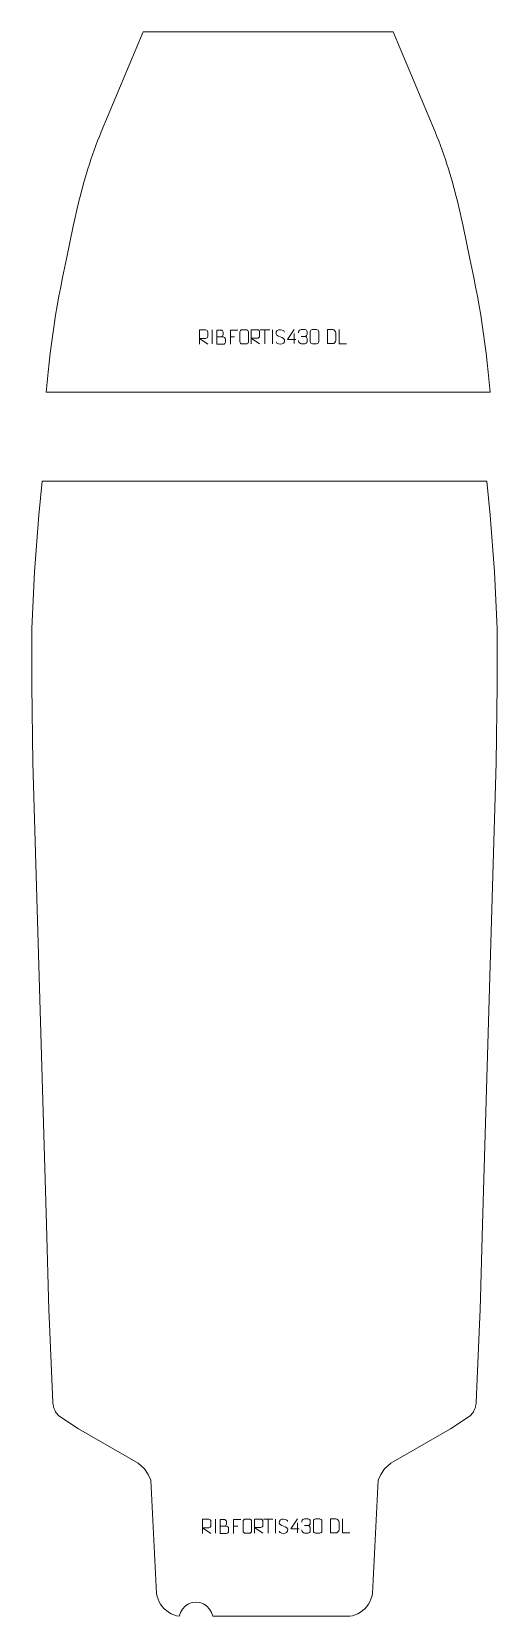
# Model space of a CAD drawing. Header units: millimetres. Extents: x -410 to 410, y -1320 to 1472.
import ezdxf

# ---------------------------------------------------------------- set-up
doc = ezdxf.new("R2010")
doc.units = ezdxf.units.MM
doc.header["$MEASUREMENT"] = 0
doc.layers.add('layer 1', color=7, linetype='Continuous')

msp = doc.modelspace()

# ---------------------------------------------------------------- linework, layer by layer
at = {"layer": 'layer 1', "color": 242, "lineweight": 9}
for points, knots in [([(-213.5491, 1471.7306), (-213.5491, 1471.7306), (226.4523, 1471.7306), (226.4523, 1471.7306), (226.4523, 1471.7306), (226.4523, 1471.7306), (300.3313, 1295.3947), (300.3313, 1295.3947), (300.3313, 1295.3947), (300.3313, 1295.3947), (303.591, 1287.3433), (303.591, 1287.3433), (303.591, 1287.3433), (303.591, 1287.3433), (306.7613, 1279.254), (306.7613, 1279.254), (306.7613, 1279.254), (306.7613, 1279.254), (309.8432, 1271.1305), (309.8432, 1271.1305), (309.8432, 1271.1305), (309.8432, 1271.1305), (312.8356, 1262.9751), (312.8356, 1262.9751), (312.8356, 1262.9751), (312.8356, 1262.9751), (315.7391, 1254.7878), (315.7391, 1254.7878), (315.7391, 1254.7878), (315.7391, 1254.7878), (318.5537, 1246.567), (318.5537, 1246.567), (318.5537, 1246.567), (318.5537, 1246.567), (321.277, 1238.3185), (321.277, 1238.3185), (321.277, 1238.3185), (321.277, 1238.3185), (323.9095, 1230.0381), (323.9095, 1230.0381), (323.9095, 1230.0381), (323.9095, 1230.0381), (326.4507, 1221.7302), (326.4507, 1221.7302), (326.4507, 1221.7302), (326.4507, 1221.7302), (328.7162, 1214.0836), (328.7162, 1214.0836), (328.7162, 1214.0836), (328.7162, 1214.0836), (330.9264, 1206.4221), (330.9264, 1206.4221), (330.9264, 1206.4221), (330.9264, 1206.4221), (333.0796, 1198.7437), (333.0796, 1198.7437), (333.0796, 1198.7437), (333.0796, 1198.7437), (335.1799, 1191.0503), (335.1799, 1191.0503), (335.1799, 1191.0503), (335.1799, 1191.0503), (337.2255, 1183.3419), (337.2255, 1183.3419), (337.2255, 1183.3419), (337.2255, 1183.3419), (339.2152, 1175.6191), (339.2152, 1175.6191), (339.2152, 1175.6191), (339.2152, 1175.6191), (341.1503, 1167.8812), (341.1503, 1167.8812), (341.1503, 1167.8812), (341.1503, 1167.8812), (343.0301, 1160.1332), (343.0301, 1160.1332), (343.0301, 1160.1332), (343.0301, 1160.1332), (344.857, 1152.3677), (344.857, 1152.3677), (344.857, 1152.3677), (344.857, 1152.3677), (346.6244, 1144.5914), (346.6244, 1144.5914), (346.6244, 1144.5914), (346.6244, 1144.5914), (348.339, 1136.8031), (348.339, 1136.8031), (348.339, 1136.8031), (348.339, 1136.8031), (349.9965, 1129.0015), (349.9965, 1129.0015), (349.9965, 1129.0015), (349.9965, 1129.0015), (361.4519, 1071.7318), (361.4519, 1071.7318), (361.4519, 1071.7318), (361.4519, 1071.7318), (365.0949, 1055.233), (365.0949, 1055.233), (365.0949, 1055.233), (365.0949, 1055.233), (368.571, 1038.6994), (368.571, 1038.6994), (368.571, 1038.6994), (368.571, 1038.6994), (371.877, 1022.1285), (371.877, 1022.1285), (371.877, 1022.1285), (371.877, 1022.1285), (375.0118, 1005.5276), (375.0118, 1005.5276), (375.0118, 1005.5276), (375.0118, 1005.5276), (377.9783, 988.8924), (377.9783, 988.8924), (377.9783, 988.8924), (377.9783, 988.8924), (380.7743, 972.2302), (380.7743, 972.2302), (380.7743, 972.2302), (380.7743, 972.2302), (383.3978, 955.5403), (383.3978, 955.5403), (383.3978, 955.5403), (383.3978, 955.5403), (385.852, 938.8222), (385.852, 938.8222), (385.852, 938.8222), (385.852, 938.8222), (388.1349, 922.0813), (388.1349, 922.0813), (388.1349, 922.0813), (388.1349, 922.0813), (390.2454, 905.3194), (390.2454, 905.3194), (390.2454, 905.3194), (390.2454, 905.3194), (392.1846, 888.534), (392.1846, 888.534), (392.1846, 888.534), (392.1846, 888.534), (393.9521, 871.7318), (393.9521, 871.7318), (393.9521, 871.7318), (393.9521, 871.7318), (397.4515, 836.7307), (397.4515, 836.7307), (397.4515, 836.7307), (397.4515, 836.7307), (-384.5477, 836.7307), (-384.5477, 836.7307), (-384.5477, 836.7307), (-384.5477, 836.7307), (-381.0483, 871.7318), (-381.0483, 871.7318), (-381.0483, 871.7318), (-381.0483, 871.7318), (-379.2808, 888.534), (-379.2808, 888.534), (-379.2808, 888.534), (-379.2808, 888.534), (-377.3416, 905.3194), (-377.3416, 905.3194), (-377.3416, 905.3194), (-377.3416, 905.3194), (-375.2311, 922.0813), (-375.2311, 922.0813), (-375.2311, 922.0813), (-375.2311, 922.0813), (-372.9482, 938.8222), (-372.9482, 938.8222), (-372.9482, 938.8222), (-372.9482, 938.8222), (-370.494, 955.5403), (-370.494, 955.5403), (-370.494, 955.5403), (-370.494, 955.5403), (-367.8705, 972.2302), (-367.8705, 972.2302), (-367.8705, 972.2302), (-367.8705, 972.2302), (-365.0751, 988.8924), (-365.0751, 988.8924), (-365.0751, 988.8924), (-365.0751, 988.8924), (-362.108, 1005.5276), (-362.108, 1005.5276), (-362.108, 1005.5276), (-362.108, 1005.5276), (-358.9732, 1022.1285), (-358.9732, 1022.1285), (-358.9732, 1022.1285), (-358.9732, 1022.1285), (-355.6672, 1038.6994), (-355.6672, 1038.6994), (-355.6672, 1038.6994), (-355.6672, 1038.6994), (-352.1935, 1055.233), (-352.1935, 1055.233), (-352.1935, 1055.233), (-352.1935, 1055.233), (-348.5481, 1071.7318), (-348.5481, 1071.7318), (-348.5481, 1071.7318), (-348.5481, 1071.7318), (-337.0927, 1129.0015), (-337.0927, 1129.0015), (-337.0927, 1129.0015), (-337.0927, 1129.0015), (-335.4358, 1136.8031), (-335.4358, 1136.8031), (-335.4358, 1136.8031), (-335.4358, 1136.8031), (-333.7212, 1144.5914), (-333.7212, 1144.5914), (-333.7212, 1144.5914), (-333.7212, 1144.5914), (-331.9514, 1152.3677), (-331.9514, 1152.3677), (-331.9514, 1152.3677), (-331.9514, 1152.3677), (-330.1287, 1160.1332), (-330.1287, 1160.1332), (-330.1287, 1160.1332), (-330.1287, 1160.1332), (-328.2489, 1167.8812), (-328.2489, 1167.8812), (-328.2489, 1167.8812), (-328.2489, 1167.8812), (-326.3138, 1175.6191), (-326.3138, 1175.6191), (-326.3138, 1175.6191), (-326.3138, 1175.6191), (-324.3235, 1183.3419), (-324.3235, 1183.3419), (-324.3235, 1183.3419), (-324.3235, 1183.3419), (-322.2785, 1191.0503), (-322.2785, 1191.0503), (-322.2785, 1191.0503), (-322.2785, 1191.0503), (-320.1782, 1198.7437), (-320.1782, 1198.7437), (-320.1782, 1198.7437), (-320.1782, 1198.7437), (-318.0226, 1206.4221), (-318.0226, 1206.4221), (-318.0226, 1206.4221), (-318.0226, 1206.4221), (-315.8124, 1214.0836), (-315.8124, 1214.0836), (-315.8124, 1214.0836), (-315.8124, 1214.0836), (-313.5487, 1221.7302), (-313.5487, 1221.7302), (-313.5487, 1221.7302), (-313.5487, 1221.7302), (-311.0057, 1230.0381), (-311.0057, 1230.0381), (-311.0057, 1230.0381), (-311.0057, 1230.0381), (-308.3732, 1238.3185), (-308.3732, 1238.3185), (-308.3732, 1238.3185), (-308.3732, 1238.3185), (-305.6499, 1246.567), (-305.6499, 1246.567), (-305.6499, 1246.567), (-305.6499, 1246.567), (-302.8377, 1254.7878), (-302.8377, 1254.7878), (-302.8377, 1254.7878), (-302.8377, 1254.7878), (-299.9342, 1262.9751), (-299.9342, 1262.9751), (-299.9342, 1262.9751), (-299.9342, 1262.9751), (-296.9418, 1271.1305), (-296.9418, 1271.1305), (-296.9418, 1271.1305), (-296.9418, 1271.1305), (-293.8599, 1279.254), (-293.8599, 1279.254), (-293.8599, 1279.254), (-293.8599, 1279.254), (-290.6872, 1287.3433), (-290.6872, 1287.3433), (-290.6872, 1287.3433), (-290.6872, 1287.3433), (-287.4299, 1295.3947), (-287.4299, 1295.3947), (-287.4299, 1295.3947), (-287.4299, 1295.3947), (-213.5491, 1471.7306), (-213.5491, 1471.7306)], [0, 0, 0, 0, 0.013333333, 0.013333333, 0.013333333, 0.013333333, 0.026666667, 0.026666667, 0.026666667, 0.026666667, 0.04, 0.04, 0.04, 0.04, 0.053333333, 0.053333333, 0.053333333, 0.053333333, 0.066666667, 0.066666667, 0.066666667, 0.066666667, 0.08, 0.08, 0.08, 0.08, 0.093333333, 0.093333333, 0.093333333, 0.093333333, 0.106666667, 0.106666667, 0.106666667, 0.106666667, 0.12, 0.12, 0.12, 0.12, 0.133333333, 0.133333333, 0.133333333, 0.133333333, 0.146666667, 0.146666667, 0.146666667, 0.146666667, 0.16, 0.16, 0.16, 0.16, 0.173333333, 0.173333333, 0.173333333, 0.173333333, 0.186666667, 0.186666667, 0.186666667, 0.186666667, 0.2, 0.2, 0.2, 0.2, 0.213333333, 0.213333333, 0.213333333, 0.213333333, 0.226666667, 0.226666667, 0.226666667, 0.226666667, 0.24, 0.24, 0.24, 0.24, 0.253333333, 0.253333333, 0.253333333, 0.253333333, 0.266666667, 0.266666667, 0.266666667, 0.266666667, 0.28, 0.28, 0.28, 0.28, 0.293333333, 0.293333333, 0.293333333, 0.293333333, 0.306666667, 0.306666667, 0.306666667, 0.306666667, 0.32, 0.32, 0.32, 0.32, 0.333333333, 0.333333333, 0.333333333, 0.333333333, 0.346666667, 0.346666667, 0.346666667, 0.346666667, 0.36, 0.36, 0.36, 0.36, 0.373333333, 0.373333333, 0.373333333, 0.373333333, 0.386666667, 0.386666667, 0.386666667, 0.386666667, 0.4, 0.4, 0.4, 0.4, 0.413333333, 0.413333333, 0.413333333, 0.413333333, 0.426666667, 0.426666667, 0.426666667, 0.426666667, 0.44, 0.44, 0.44, 0.44, 0.453333333, 0.453333333, 0.453333333, 0.453333333, 0.466666667, 0.466666667, 0.466666667, 0.466666667, 0.48, 0.48, 0.48, 0.48, 0.493333333, 0.493333333, 0.493333333, 0.493333333, 0.506666667, 0.506666667, 0.506666667, 0.506666667, 0.52, 0.52, 0.52, 0.52, 0.533333333, 0.533333333, 0.533333333, 0.533333333, 0.546666667, 0.546666667, 0.546666667, 0.546666667, 0.56, 0.56, 0.56, 0.56, 0.573333333, 0.573333333, 0.573333333, 0.573333333, 0.586666667, 0.586666667, 0.586666667, 0.586666667, 0.6, 0.6, 0.6, 0.6, 0.613333333, 0.613333333, 0.613333333, 0.613333333, 0.626666667, 0.626666667, 0.626666667, 0.626666667, 0.64, 0.64, 0.64, 0.64, 0.653333333, 0.653333333, 0.653333333, 0.653333333, 0.666666667, 0.666666667, 0.666666667, 0.666666667, 0.68, 0.68, 0.68, 0.68, 0.693333333, 0.693333333, 0.693333333, 0.693333333, 0.706666667, 0.706666667, 0.706666667, 0.706666667, 0.72, 0.72, 0.72, 0.72, 0.733333333, 0.733333333, 0.733333333, 0.733333333, 0.746666667, 0.746666667, 0.746666667, 0.746666667, 0.76, 0.76, 0.76, 0.76, 0.773333333, 0.773333333, 0.773333333, 0.773333333, 0.786666667, 0.786666667, 0.786666667, 0.786666667, 0.8, 0.8, 0.8, 0.8, 0.813333333, 0.813333333, 0.813333333, 0.813333333, 0.826666667, 0.826666667, 0.826666667, 0.826666667, 0.84, 0.84, 0.84, 0.84, 0.853333333, 0.853333333, 0.853333333, 0.853333333, 0.866666667, 0.866666667, 0.866666667, 0.866666667, 0.88, 0.88, 0.88, 0.88, 0.893333333, 0.893333333, 0.893333333, 0.893333333, 0.906666667, 0.906666667, 0.906666667, 0.906666667, 0.92, 0.92, 0.92, 0.92, 0.933333333, 0.933333333, 0.933333333, 0.933333333, 0.946666667, 0.946666667, 0.946666667, 0.946666667, 0.96, 0.96, 0.96, 0.96, 0.973333333, 0.973333333, 0.973333333, 0.973333333, 1, 1, 1, 1]), ([(391.4995, 679.9993), (391.4995, 679.9993), (397.4993, 619.9997), (397.4993, 619.9997), (397.4993, 619.9997), (397.4993, 619.9997), (404.9998, 520), (404.9998, 520), (404.9998, 520), (404.9998, 520), (409.9994, 419.9997), (409.9994, 419.9997), (409.9994, 419.9997), (409.9994, 419.9997), (409.9994, 319.9994), (409.9994, 319.9994), (409.9994, 319.9994), (409.9994, 319.9994), (408.2974, 183.8794), (408.2974, 183.8794), (408.2974, 183.8794), (408.2974, 183.8794), (383.749, -629.9989), (383.749, -629.9989), (383.749, -629.9989), (383.749, -629.9989), (379.9996, -779.999), (379.9996, -779.999), (379.9996, -779.999), (379.9996, -779.999), (378.741, -805.156), (378.741, -805.156), (378.741, -805.156), (378.741, -805.156), (372.7941, -943.1439), (372.7941, -943.1439), (372.7941, -943.1439), (372.7941, -943.1439), (372.633, -945.3349), (372.633, -945.3349), (372.633, -945.3349), (372.633, -945.3349), (372.3339, -947.5114), (372.3339, -947.5114), (372.3339, -947.5114), (372.3339, -947.5114), (371.9019, -949.6652), (371.9019, -949.6652), (371.9019, -949.6652), (371.9019, -949.6652), (371.3378, -951.7889), (371.3378, -951.7889), (371.3378, -951.7889), (371.3378, -951.7889), (370.6427, -953.8717), (370.6427, -953.8717), (370.6427, -953.8717), (370.6427, -953.8717), (369.8209, -955.9089), (369.8209, -955.9089), (369.8209, -955.9089), (369.8209, -955.9089), (368.8735, -957.8903), (368.8735, -957.8903), (368.8735, -957.8903), (368.8735, -957.8903), (367.8053, -959.8103), (367.8053, -959.8103), (367.8053, -959.8103), (367.8053, -959.8103), (366.6206, -961.6607), (366.6206, -961.6607), (366.6206, -961.6607), (366.6206, -961.6607), (365.3235, -963.4323), (365.3235, -963.4323), (365.3235, -963.4323), (365.3235, -963.4323), (363.9202, -965.1235), (363.9202, -965.1235), (363.9202, -965.1235), (363.9202, -965.1235), (362.4134, -966.7215), (362.4134, -966.7215), (362.4134, -966.7215), (362.4134, -966.7215), (327.4988, -989.9987), (327.4988, -989.9987), (327.4988, -989.9987), (327.4988, -989.9987), (222.4995, -1049.9977), (222.4995, -1049.9977), (222.4995, -1049.9977), (222.4995, -1049.9977), (211.2983, -1059.9968), (211.2983, -1059.9968), (211.2983, -1059.9968), (211.2983, -1059.9968), (204.9999, -1069.9984), (204.9999, -1069.9984), (204.9999, -1069.9984), (204.9999, -1069.9984), (200.0003, -1079.9975), (200.0003, -1079.9975), (200.0003, -1079.9975), (200.0003, -1079.9975), (189.9988, -1279.9975), (189.9988, -1279.9975), (189.9988, -1279.9975), (189.9988, -1279.9975), (189.0093, -1284.9508), (189.0093, -1284.9508), (189.0093, -1284.9508), (189.0093, -1284.9508), (187.4978, -1289.7701), (187.4978, -1289.7701), (187.4978, -1289.7701), (187.4978, -1289.7701), (185.478, -1294.4008), (185.478, -1294.4008), (185.478, -1294.4008), (185.478, -1294.4008), (182.9776, -1298.79), (182.9776, -1298.79), (182.9776, -1298.79), (182.9776, -1298.79), (180.0231, -1302.8866), (180.0231, -1302.8866), (180.0231, -1302.8866), (180.0231, -1302.8866), (176.6468, -1306.6444), (176.6468, -1306.6444), (176.6468, -1306.6444), (176.6468, -1306.6444), (172.889, -1310.0207), (172.889, -1310.0207), (172.889, -1310.0207), (172.889, -1310.0207), (168.7924, -1312.9747), (168.7924, -1312.9747), (168.7924, -1312.9747), (168.7924, -1312.9747), (164.4032, -1315.4781), (164.4032, -1315.4781), (164.4032, -1315.4781), (164.4032, -1315.4781), (159.7725, -1317.4954), (159.7725, -1317.4954), (159.7725, -1317.4954), (159.7725, -1317.4954), (154.9531, -1319.0088), (154.9531, -1319.0088), (154.9531, -1319.0088), (154.9531, -1319.0088), (149.9998, -1319.9988), (149.9998, -1319.9988), (149.9998, -1319.9988), (149.9998, -1319.9988), (-91.2601, -1319.9988), (-91.2601, -1319.9988), (-91.2601, -1319.9988), (-91.2601, -1319.9988), (-93.1735, -1313.2889), (-93.1735, -1313.2889), (-93.1735, -1313.2889), (-93.1735, -1313.2889), (-96.5985, -1307.2079), (-96.5985, -1307.2079), (-96.5985, -1307.2079), (-96.5985, -1307.2079), (-101.3439, -1302.0942), (-101.3439, -1302.0942), (-101.3439, -1302.0942), (-101.3439, -1302.0942), (-107.1509, -1298.2265), (-107.1509, -1298.2265), (-107.1509, -1298.2265), (-107.1509, -1298.2265), (-113.6998, -1295.8168), (-113.6998, -1295.8168), (-113.6998, -1295.8168), (-113.6998, -1295.8168), (-120.6303, -1294.9986), (-120.6303, -1294.9986), (-120.6303, -1294.9986), (-120.6303, -1294.9986), (-127.5583, -1295.8168), (-127.5583, -1295.8168), (-127.5583, -1295.8168), (-127.5583, -1295.8168), (-134.1072, -1298.2265), (-134.1072, -1298.2265), (-134.1072, -1298.2265), (-134.1072, -1298.2265), (-139.9142, -1302.0942), (-139.9142, -1302.0942), (-139.9142, -1302.0942), (-139.9142, -1302.0942), (-144.6614, -1307.2079), (-144.6614, -1307.2079), (-144.6614, -1307.2079), (-144.6614, -1307.2079), (-148.084, -1313.2889), (-148.084, -1313.2889), (-148.084, -1313.2889), (-148.084, -1313.2889), (-150.0004, -1319.9988), (-150.0004, -1319.9988), (-150.0004, -1319.9988), (-150.0004, -1319.9988), (-154.9532, -1319.0088), (-154.9532, -1319.0088), (-154.9532, -1319.0088), (-154.9532, -1319.0088), (-159.7725, -1317.4954), (-159.7725, -1317.4954), (-159.7725, -1317.4954), (-159.7725, -1317.4954), (-164.4032, -1315.4781), (-164.4032, -1315.4781), (-164.4032, -1315.4781), (-164.4032, -1315.4781), (-168.7924, -1312.9747), (-168.7924, -1312.9747), (-168.7924, -1312.9747), (-168.7924, -1312.9747), (-172.8896, -1310.0207), (-172.8896, -1310.0207), (-172.8896, -1310.0207), (-172.8896, -1310.0207), (-176.6468, -1306.6444), (-176.6468, -1306.6444), (-176.6468, -1306.6444), (-176.6468, -1306.6444), (-180.0231, -1302.8866), (-180.0231, -1302.8866), (-180.0231, -1302.8866), (-180.0231, -1302.8866), (-182.9776, -1298.79), (-182.9776, -1298.79), (-182.9776, -1298.79), (-182.9776, -1298.79), (-185.4786, -1294.4008), (-185.4786, -1294.4008), (-185.4786, -1294.4008), (-185.4786, -1294.4008), (-187.4984, -1289.7701), (-187.4984, -1289.7701), (-187.4984, -1289.7701), (-187.4984, -1289.7701), (-189.0111, -1284.9508), (-189.0111, -1284.9508), (-189.0111, -1284.9508), (-189.0111, -1284.9508), (-190.0012, -1279.9975), (-190.0012, -1279.9975), (-190.0012, -1279.9975), (-190.0012, -1279.9975), (-200.0003, -1079.9975), (-200.0003, -1079.9975), (-200.0003, -1079.9975), (-200.0003, -1079.9975), (-204.9999, -1069.9984), (-204.9999, -1069.9984), (-204.9999, -1069.9984), (-204.9999, -1069.9984), (-211.2983, -1059.9968), (-211.2983, -1059.9968), (-211.2983, -1059.9968), (-211.2983, -1059.9968), (-222.4995, -1049.9977), (-222.4995, -1049.9977), (-222.4995, -1049.9977), (-222.4995, -1049.9977), (-327.4988, -989.9987), (-327.4988, -989.9987), (-327.4988, -989.9987), (-327.4988, -989.9987), (-362.4134, -966.7215), (-362.4134, -966.7215), (-362.4134, -966.7215), (-362.4134, -966.7215), (-363.9202, -965.1235), (-363.9202, -965.1235), (-363.9202, -965.1235), (-363.9202, -965.1235), (-365.3235, -963.4323), (-365.3235, -963.4323), (-365.3235, -963.4323), (-365.3235, -963.4323), (-366.6206, -961.6607), (-366.6206, -961.6607), (-366.6206, -961.6607), (-366.6206, -961.6607), (-367.8071, -959.8103), (-367.8071, -959.8103), (-367.8071, -959.8103), (-367.8071, -959.8103), (-368.8735, -957.8903), (-368.8735, -957.8903), (-368.8735, -957.8903), (-368.8735, -957.8903), (-369.8209, -955.9089), (-369.8209, -955.9089), (-369.8209, -955.9089), (-369.8209, -955.9089), (-370.6427, -953.8717), (-370.6427, -953.8717), (-370.6427, -953.8717), (-370.6427, -953.8717), (-371.3384, -951.7889), (-371.3384, -951.7889), (-371.3384, -951.7889), (-371.3384, -951.7889), (-371.9037, -949.6652), (-371.9037, -949.6652), (-371.9037, -949.6652), (-371.9037, -949.6652), (-372.3345, -947.5114), (-372.3345, -947.5114), (-372.3345, -947.5114), (-372.3345, -947.5114), (-372.633, -945.3349), (-372.633, -945.3349), (-372.633, -945.3349), (-372.633, -945.3349), (-372.7941, -943.1439), (-372.7941, -943.1439), (-372.7941, -943.1439), (-372.7941, -943.1439), (-378.741, -805.156), (-378.741, -805.156), (-378.741, -805.156), (-378.741, -805.156), (-380.0002, -779.999), (-380.0002, -779.999), (-380.0002, -779.999), (-380.0002, -779.999), (-383.749, -629.9989), (-383.749, -629.9989), (-383.749, -629.9989), (-383.749, -629.9989), (-408.2974, 183.8794), (-408.2974, 183.8794), (-408.2974, 183.8794), (-408.2974, 183.8794), (-409.9994, 319.9994), (-409.9994, 319.9994), (-409.9994, 319.9994), (-409.9994, 319.9994), (-409.9994, 419.9997), (-409.9994, 419.9997), (-409.9994, 419.9997), (-409.9994, 419.9997), (-404.9999, 520), (-404.9999, 520), (-404.9999, 520), (-404.9999, 520), (-397.4993, 619.9997), (-397.4993, 619.9997), (-397.4993, 619.9997), (-397.4993, 619.9997), (-391.4995, 679.9993), (-391.4995, 679.9993), (-391.4995, 679.9993), (-391.4995, 679.9993), (391.4995, 679.9993), (391.4995, 679.9993)], [0, 0, 0, 0, 0.010752688, 0.010752688, 0.010752688, 0.010752688, 0.021505376, 0.021505376, 0.021505376, 0.021505376, 0.032258065, 0.032258065, 0.032258065, 0.032258065, 0.043010753, 0.043010753, 0.043010753, 0.043010753, 0.053763441, 0.053763441, 0.053763441, 0.053763441, 0.064516129, 0.064516129, 0.064516129, 0.064516129, 0.075268817, 0.075268817, 0.075268817, 0.075268817, 0.086021505, 0.086021505, 0.086021505, 0.086021505, 0.096774194, 0.096774194, 0.096774194, 0.096774194, 0.107526882, 0.107526882, 0.107526882, 0.107526882, 0.11827957, 0.11827957, 0.11827957, 0.11827957, 0.129032258, 0.129032258, 0.129032258, 0.129032258, 0.139784946, 0.139784946, 0.139784946, 0.139784946, 0.150537634, 0.150537634, 0.150537634, 0.150537634, 0.161290323, 0.161290323, 0.161290323, 0.161290323, 0.172043011, 0.172043011, 0.172043011, 0.172043011, 0.182795699, 0.182795699, 0.182795699, 0.182795699, 0.193548387, 0.193548387, 0.193548387, 0.193548387, 0.204301075, 0.204301075, 0.204301075, 0.204301075, 0.215053763, 0.215053763, 0.215053763, 0.215053763, 0.225806452, 0.225806452, 0.225806452, 0.225806452, 0.23655914, 0.23655914, 0.23655914, 0.23655914, 0.247311828, 0.247311828, 0.247311828, 0.247311828, 0.258064516, 0.258064516, 0.258064516, 0.258064516, 0.268817204, 0.268817204, 0.268817204, 0.268817204, 0.279569892, 0.279569892, 0.279569892, 0.279569892, 0.290322581, 0.290322581, 0.290322581, 0.290322581, 0.301075269, 0.301075269, 0.301075269, 0.301075269, 0.311827957, 0.311827957, 0.311827957, 0.311827957, 0.322580645, 0.322580645, 0.322580645, 0.322580645, 0.333333333, 0.333333333, 0.333333333, 0.333333333, 0.344086022, 0.344086022, 0.344086022, 0.344086022, 0.35483871, 0.35483871, 0.35483871, 0.35483871, 0.365591398, 0.365591398, 0.365591398, 0.365591398, 0.376344086, 0.376344086, 0.376344086, 0.376344086, 0.387096774, 0.387096774, 0.387096774, 0.387096774, 0.397849462, 0.397849462, 0.397849462, 0.397849462, 0.408602151, 0.408602151, 0.408602151, 0.408602151, 0.419354839, 0.419354839, 0.419354839, 0.419354839, 0.430107527, 0.430107527, 0.430107527, 0.430107527, 0.440860215, 0.440860215, 0.440860215, 0.440860215, 0.451612903, 0.451612903, 0.451612903, 0.451612903, 0.462365591, 0.462365591, 0.462365591, 0.462365591, 0.47311828, 0.47311828, 0.47311828, 0.47311828, 0.483870968, 0.483870968, 0.483870968, 0.483870968, 0.494623656, 0.494623656, 0.494623656, 0.494623656, 0.505376344, 0.505376344, 0.505376344, 0.505376344, 0.516129032, 0.516129032, 0.516129032, 0.516129032, 0.52688172, 0.52688172, 0.52688172, 0.52688172, 0.537634409, 0.537634409, 0.537634409, 0.537634409, 0.548387097, 0.548387097, 0.548387097, 0.548387097, 0.559139785, 0.559139785, 0.559139785, 0.559139785, 0.569892473, 0.569892473, 0.569892473, 0.569892473, 0.580645161, 0.580645161, 0.580645161, 0.580645161, 0.591397849, 0.591397849, 0.591397849, 0.591397849, 0.602150538, 0.602150538, 0.602150538, 0.602150538, 0.612903226, 0.612903226, 0.612903226, 0.612903226, 0.623655914, 0.623655914, 0.623655914, 0.623655914, 0.634408602, 0.634408602, 0.634408602, 0.634408602, 0.64516129, 0.64516129, 0.64516129, 0.64516129, 0.655913978, 0.655913978, 0.655913978, 0.655913978, 0.666666667, 0.666666667, 0.666666667, 0.666666667, 0.677419355, 0.677419355, 0.677419355, 0.677419355, 0.688172043, 0.688172043, 0.688172043, 0.688172043, 0.698924731, 0.698924731, 0.698924731, 0.698924731, 0.709677419, 0.709677419, 0.709677419, 0.709677419, 0.720430108, 0.720430108, 0.720430108, 0.720430108, 0.731182796, 0.731182796, 0.731182796, 0.731182796, 0.741935484, 0.741935484, 0.741935484, 0.741935484, 0.752688172, 0.752688172, 0.752688172, 0.752688172, 0.76344086, 0.76344086, 0.76344086, 0.76344086, 0.774193548, 0.774193548, 0.774193548, 0.774193548, 0.784946237, 0.784946237, 0.784946237, 0.784946237, 0.795698925, 0.795698925, 0.795698925, 0.795698925, 0.806451613, 0.806451613, 0.806451613, 0.806451613, 0.817204301, 0.817204301, 0.817204301, 0.817204301, 0.827956989, 0.827956989, 0.827956989, 0.827956989, 0.838709677, 0.838709677, 0.838709677, 0.838709677, 0.849462366, 0.849462366, 0.849462366, 0.849462366, 0.860215054, 0.860215054, 0.860215054, 0.860215054, 0.870967742, 0.870967742, 0.870967742, 0.870967742, 0.88172043, 0.88172043, 0.88172043, 0.88172043, 0.892473118, 0.892473118, 0.892473118, 0.892473118, 0.903225806, 0.903225806, 0.903225806, 0.903225806, 0.913978495, 0.913978495, 0.913978495, 0.913978495, 0.924731183, 0.924731183, 0.924731183, 0.924731183, 0.935483871, 0.935483871, 0.935483871, 0.935483871, 0.946236559, 0.946236559, 0.946236559, 0.946236559, 0.956989247, 0.956989247, 0.956989247, 0.956989247, 0.967741935, 0.967741935, 0.967741935, 0.967741935, 0.978494624, 0.978494624, 0.978494624, 0.978494624, 1, 1, 1, 1])]:
    msp.add_open_spline(points, degree=3, knots=knots, dxfattribs=at)
at = {"layer": 'layer 1', "color": 250, "lineweight": 9}
for points, knots in [([(-114.7284, 921.2693), (-114.7284, 921.2693), (-114.7284, 946.2228), (-114.7284, 946.2228), (-114.7284, 946.2228), (-111.1336, 946.2228), (-107.5381, 946.2228), (-103.9429, 946.2228), (-103.9429, 946.2228), (-101.6176, 946.1851), (-100.0603, 944.6951), (-100.0644, 942.3287), (-100.0644, 942.3287), (-100.0648, 940.2932), (-100.0648, 937.2338), (-100.0644, 935.1978), (-100.0644, 935.1978), (-100.0709, 933.3223), (-101.8832, 931.3805), (-103.8927, 931.3614), (-103.8927, 931.3614), (-103.8927, 931.3614), (-114.7284, 931.3614), (-114.7284, 931.3614), (-114.7284, 931.3614), (-114.7284, 931.3614), (-100.0737, 921.2693), (-100.0737, 921.2693)], [0, 0, 0, 0, 0.125, 0.125, 0.125, 0.125, 0.25, 0.25, 0.25, 0.25, 0.375, 0.375, 0.375, 0.375, 0.5, 0.5, 0.5, 0.5, 0.625, 0.625, 0.625, 0.625, 0.75, 0.75, 0.75, 0.75, 1, 1, 1, 1]), ([(-83.7256, 934.0972), (-80.087, 934.0976), (-76.4999, 934.0976), (-72.8605, 934.0972), (-72.8605, 934.0972), (-70.8851, 934.0799), (-68.9615, 932.3438), (-68.9615, 930.2942), (-68.9615, 930.2942), (-68.9619, 929.1656), (-68.9619, 926.1162), (-68.9615, 924.9873), (-68.9615, 924.9873), (-68.9439, 923.1294), (-70.486, 921.1155), (-72.8075, 921.1324), (-72.8075, 921.1324), (-76.4473, 921.1328), (-80.0867, 921.1328), (-83.7256, 921.1324), (-83.7256, 921.1324), (-83.7256, 929.4507), (-83.7256, 937.7685), (-83.7256, 946.086), (-83.7256, 946.086), (-81.3519, 946.086), (-78.9778, 946.086), (-76.6036, 946.086), (-76.6036, 946.086), (-74.9228, 946.1036), (-72.826, 944.1931), (-72.8083, 942.2307), (-72.8083, 942.2307), (-72.8087, 940.1646), (-72.8087, 940.0186), (-72.8083, 937.9521), (-72.8083, 937.9521), (-72.791, 935.886), (-74.6455, 934.0799), (-76.6555, 934.0972)], [0, 0, 0, 0, 0.090909091, 0.090909091, 0.090909091, 0.090909091, 0.181818182, 0.181818182, 0.181818182, 0.181818182, 0.272727273, 0.272727273, 0.272727273, 0.272727273, 0.363636364, 0.363636364, 0.363636364, 0.363636364, 0.454545455, 0.454545455, 0.454545455, 0.454545455, 0.545454545, 0.545454545, 0.545454545, 0.545454545, 0.636363636, 0.636363636, 0.636363636, 0.636363636, 0.727272727, 0.727272727, 0.727272727, 0.727272727, 0.818181818, 0.818181818, 0.818181818, 0.818181818, 1, 1, 1, 1]), ([(-47.1546, 945.9769), (-47.1546, 945.9769), (-60.0286, 945.9769), (-60.0286, 945.9769), (-60.0286, 945.9769), (-60.0286, 945.9769), (-60.0286, 921.0233), (-60.0286, 921.0233)], [0, 0, 0, 0, 0.333333333, 0.333333333, 0.333333333, 0.333333333, 1, 1, 1, 1]), ([(-39.4412, 946.5965), (-37.0751, 946.5965), (-34.7086, 946.5965), (-32.3421, 946.5965), (-32.3421, 946.5965), (-30.3616, 946.6321), (-28.3356, 945.1378), (-28.3085, 942.6957), (-28.3085, 942.6957), (-28.3089, 936.9383), (-28.3089, 931.1805), (-28.3085, 925.4223), (-28.3085, 925.4223), (-28.4506, 923.0947), (-30.157, 921.6124), (-32.3421, 921.6016), (-32.3421, 921.6016), (-34.7145, 921.602), (-37.0869, 921.602), (-39.4589, 921.6016), (-39.4589, 921.6016), (-41.4174, 921.496), (-43.4238, 923.3839), (-43.4124, 925.4049), (-43.4124, 925.4049), (-43.412, 931.1855), (-43.412, 936.9658), (-43.4124, 942.7456), (-43.4124, 942.7456), (-43.4081, 944.8876), (-41.631, 946.6101), (-39.4412, 946.5965)], [0, 0, 0, 0, 0.111111111, 0.111111111, 0.111111111, 0.111111111, 0.222222222, 0.222222222, 0.222222222, 0.222222222, 0.333333333, 0.333333333, 0.333333333, 0.333333333, 0.444444444, 0.444444444, 0.444444444, 0.444444444, 0.555555556, 0.555555556, 0.555555556, 0.555555556, 0.666666667, 0.666666667, 0.666666667, 0.666666667, 0.777777778, 0.777777778, 0.777777778, 0.777777778, 1, 1, 1, 1]), ([(-23.1925, 921.6205), (-23.1925, 921.6205), (-23.1925, 946.574), (-23.1925, 946.574), (-23.1925, 946.574), (-19.5977, 946.574), (-16.0022, 946.574), (-12.407, 946.574), (-12.407, 946.574), (-10.0817, 946.5363), (-8.5244, 945.0463), (-8.5285, 942.6799), (-8.5285, 942.6799), (-8.5289, 940.6444), (-8.5289, 937.585), (-8.5285, 935.549), (-8.5285, 935.549), (-8.535, 933.6735), (-10.3473, 931.7317), (-12.3568, 931.7126), (-12.3568, 931.7126), (-12.3568, 931.7126), (-23.1925, 931.7126), (-23.1925, 931.7126), (-23.1925, 931.7126), (-23.1925, 931.7126), (-8.5378, 921.6205), (-8.5378, 921.6205)], [0, 0, 0, 0, 0.125, 0.125, 0.125, 0.125, 0.25, 0.25, 0.25, 0.25, 0.375, 0.375, 0.375, 0.375, 0.5, 0.5, 0.5, 0.5, 0.625, 0.625, 0.625, 0.625, 0.75, 0.75, 0.75, 0.75, 1, 1, 1, 1]), ([(27.8075, 934.0972), (23.5592, 935.5676), (18.6511, 937.3634), (20.6562, 942.8837), (20.6562, 942.8837), (22.1597, 947.0236), (27.3733, 946.6351), (30.9769, 946.034), (30.9769, 946.034), (33.8375, 945.5568), (34.7022, 944.3436), (35.0128, 942.2595)], [0, 0, 0, 0, 0.25, 0.25, 0.25, 0.25, 0.5, 0.5, 0.5, 0.5, 1, 1, 1, 1]), ([(27.8075, 934.0971), (31.8261, 932.4504), (36.8556, 930.5621), (35.0216, 925.2018), (35.0216, 925.2018), (33.5618, 920.9354), (28.651, 921.1921), (24.9249, 921.7468), (24.9249, 921.7468), (22.1749, 922.1566), (20.954, 923.3701), (20.576, 925.4823)], [0, 0, 0, 0, 0.25, 0.25, 0.25, 0.25, 0.5, 0.5, 0.5, 0.5, 1, 1, 1, 1]), ([(55.3307, 929.1891), (55.3307, 929.1891), (40.509, 929.1891), (40.509, 929.1891), (40.509, 929.1891), (40.509, 929.1891), (52.3866, 947.2596), (52.3866, 947.2596)], [0, 0, 0, 0, 0.333333333, 0.333333333, 0.333333333, 0.333333333, 1, 1, 1, 1]), ([(60.1252, 941.2238), (60.1252, 941.2238), (60.1252, 943.081), (60.1252, 943.081), (60.1252, 943.081), (60.1109, 944.8229), (62.7754, 946.941), (64.8345, 946.9183), (64.8345, 946.9183), (66.8986, 946.9183), (68.9626, 946.9183), (71.0263, 946.9183), (71.0263, 946.9183), (73.2208, 946.9271), (74.8191, 945.0803), (74.8635, 943.1682), (74.8635, 943.1682), (74.8631, 941.7331), (74.8631, 940.298), (74.8635, 938.8625), (74.8635, 938.8625), (74.8149, 937.209), (73.2123, 934.979), (71.014, 934.989), (71.014, 934.989), (73.2177, 934.9778), (74.8257, 933.1746), (74.8797, 931.1151), (74.8797, 931.1151), (74.8793, 929.3304), (74.8793, 927.5457), (74.8797, 925.7606), (74.8797, 925.7606), (74.8898, 923.6992), (72.8349, 921.9361), (71.014, 921.9442), (71.014, 921.9442), (68.9487, 921.9445), (66.8835, 921.9445), (64.8179, 921.9442), (64.8179, 921.9442), (62.6493, 921.9557), (60.1183, 924.3559), (60.0997, 925.8177), (60.0997, 925.8177), (60.0997, 925.8177), (60.0997, 927.7263), (60.0997, 927.7263)], [0, 0, 0, 0, 0.076923077, 0.076923077, 0.076923077, 0.076923077, 0.153846154, 0.153846154, 0.153846154, 0.153846154, 0.230769231, 0.230769231, 0.230769231, 0.230769231, 0.307692308, 0.307692308, 0.307692308, 0.307692308, 0.384615385, 0.384615385, 0.384615385, 0.384615385, 0.461538462, 0.461538462, 0.461538462, 0.461538462, 0.538461538, 0.538461538, 0.538461538, 0.538461538, 0.615384615, 0.615384615, 0.615384615, 0.615384615, 0.692307692, 0.692307692, 0.692307692, 0.692307692, 0.769230769, 0.769230769, 0.769230769, 0.769230769, 0.846153846, 0.846153846, 0.846153846, 0.846153846, 1, 1, 1, 1]), ([(84.4607, 946.9525), (86.8268, 946.9525), (89.1933, 946.9525), (91.5598, 946.9525), (91.5598, 946.9525), (93.5403, 946.9881), (95.5663, 945.4938), (95.5934, 943.0517), (95.5934, 943.0517), (95.593, 937.2943), (95.593, 931.5365), (95.5934, 925.7783), (95.5934, 925.7783), (95.4513, 923.4507), (93.7449, 921.9684), (91.5598, 921.9576), (91.5598, 921.9576), (89.1874, 921.958), (86.815, 921.958), (84.443, 921.9576), (84.443, 921.9576), (82.4845, 921.852), (80.4781, 923.7399), (80.4895, 925.7609), (80.4895, 925.7609), (80.4899, 931.5415), (80.4899, 937.3218), (80.4895, 943.1016), (80.4895, 943.1016), (80.4938, 945.2436), (82.2709, 946.9661), (84.4607, 946.9525)], [0, 0, 0, 0, 0.111111111, 0.111111111, 0.111111111, 0.111111111, 0.222222222, 0.222222222, 0.222222222, 0.222222222, 0.333333333, 0.333333333, 0.333333333, 0.333333333, 0.444444444, 0.444444444, 0.444444444, 0.444444444, 0.555555556, 0.555555556, 0.555555556, 0.555555556, 0.666666667, 0.666666667, 0.666666667, 0.666666667, 0.777777778, 0.777777778, 0.777777778, 0.777777778, 1, 1, 1, 1]), ([(110.7475, 922.1309), (113.0793, 922.1313), (118.0295, 922.1073), (120.361, 922.107), (120.361, 922.107), (122.286, 922.0016), (125.6046, 925.5432), (125.5934, 927.5605), (125.5934, 927.5605), (125.593, 933.3306), (125.593, 935.5003), (125.5934, 941.2696), (125.5934, 941.2696), (125.5891, 943.4077), (122.2146, 947.0678), (120.0622, 947.0543), (120.0622, 947.0543), (117.7365, 947.0543), (113.0122, 947.0543), (110.6861, 947.0543), (110.6861, 947.0543), (110.6865, 941.3074), (110.7478, 927.8782), (110.7475, 922.1309)], [0, 0, 0, 0, 0.142857143, 0.142857143, 0.142857143, 0.142857143, 0.285714286, 0.285714286, 0.285714286, 0.285714286, 0.428571429, 0.428571429, 0.428571429, 0.428571429, 0.571428571, 0.571428571, 0.571428571, 0.571428571, 0.714285714, 0.714285714, 0.714285714, 0.714285714, 1, 1, 1, 1]), ([(144.6144, 922.1027), (144.6144, 922.1027), (131.6653, 922.1027), (131.6653, 922.1027), (131.6653, 922.1027), (131.6653, 922.1027), (131.6653, 947.0563), (131.6653, 947.0563)], [0, 0, 0, 0, 0.333333333, 0.333333333, 0.333333333, 0.333333333, 1, 1, 1, 1]), ([(-109.0842, -1174.0084), (-109.0842, -1174.0084), (-109.0842, -1149.0549), (-109.0842, -1149.0549), (-109.0842, -1149.0549), (-105.4894, -1149.0549), (-101.8939, -1149.0549), (-98.2987, -1149.0549), (-98.2987, -1149.0549), (-95.9734, -1149.0926), (-94.4161, -1150.5826), (-94.4202, -1152.949), (-94.4202, -1152.949), (-94.4206, -1154.9845), (-94.4206, -1158.0439), (-94.4202, -1160.0799), (-94.4202, -1160.0799), (-94.4267, -1161.9554), (-96.239, -1163.8972), (-98.2485, -1163.9163), (-98.2485, -1163.9163), (-98.2485, -1163.9163), (-109.0842, -1163.9163), (-109.0842, -1163.9163), (-109.0842, -1163.9163), (-109.0842, -1163.9163), (-94.4295, -1174.0084), (-94.4295, -1174.0084)], [0, 0, 0, 0, 0.125, 0.125, 0.125, 0.125, 0.25, 0.25, 0.25, 0.25, 0.375, 0.375, 0.375, 0.375, 0.5, 0.5, 0.5, 0.5, 0.625, 0.625, 0.625, 0.625, 0.75, 0.75, 0.75, 0.75, 1, 1, 1, 1]), ([(-78.0814, -1161.1805), (-74.4428, -1161.1801), (-70.8557, -1161.1801), (-67.2163, -1161.1805), (-67.2163, -1161.1805), (-65.2409, -1161.1978), (-63.3173, -1162.9339), (-63.3173, -1164.9835), (-63.3173, -1164.9835), (-63.3177, -1166.1121), (-63.3177, -1169.1615), (-63.3173, -1170.2904), (-63.3173, -1170.2904), (-63.2997, -1172.1483), (-64.8418, -1174.1622), (-67.1633, -1174.1453), (-67.1633, -1174.1453), (-70.8031, -1174.1449), (-74.4425, -1174.1449), (-78.0814, -1174.1453), (-78.0814, -1174.1453), (-78.0814, -1165.827), (-78.0814, -1157.5092), (-78.0814, -1149.1917), (-78.0814, -1149.1917), (-75.7077, -1149.1917), (-73.3336, -1149.1917), (-70.9594, -1149.1917), (-70.9594, -1149.1917), (-69.2786, -1149.1741), (-67.1818, -1151.0846), (-67.1641, -1153.047), (-67.1641, -1153.047), (-67.1645, -1155.1131), (-67.1645, -1155.2591), (-67.1641, -1157.3256), (-67.1641, -1157.3256), (-67.1468, -1159.3917), (-69.0013, -1161.1978), (-71.0113, -1161.1805)], [0, 0, 0, 0, 0.090909091, 0.090909091, 0.090909091, 0.090909091, 0.181818182, 0.181818182, 0.181818182, 0.181818182, 0.272727273, 0.272727273, 0.272727273, 0.272727273, 0.363636364, 0.363636364, 0.363636364, 0.363636364, 0.454545455, 0.454545455, 0.454545455, 0.454545455, 0.545454545, 0.545454545, 0.545454545, 0.545454545, 0.636363636, 0.636363636, 0.636363636, 0.636363636, 0.727272727, 0.727272727, 0.727272727, 0.727272727, 0.818181818, 0.818181818, 0.818181818, 0.818181818, 1, 1, 1, 1]), ([(-41.5104, -1149.3008), (-41.5104, -1149.3008), (-54.3844, -1149.3008), (-54.3844, -1149.3008), (-54.3844, -1149.3008), (-54.3844, -1149.3008), (-54.3844, -1174.2544), (-54.3844, -1174.2544)], [0, 0, 0, 0, 0.333333333, 0.333333333, 0.333333333, 0.333333333, 1, 1, 1, 1]), ([(-33.797, -1148.6812), (-31.4309, -1148.6812), (-29.0644, -1148.6812), (-26.6979, -1148.6812), (-26.6979, -1148.6812), (-24.7174, -1148.6456), (-22.6914, -1150.1399), (-22.6643, -1152.582), (-22.6643, -1152.582), (-22.6647, -1158.3394), (-22.6647, -1164.0972), (-22.6643, -1169.8554), (-22.6643, -1169.8554), (-22.8064, -1172.183), (-24.5128, -1173.6653), (-26.6979, -1173.6761), (-26.6979, -1173.6761), (-29.0703, -1173.6757), (-31.4427, -1173.6757), (-33.8147, -1173.6761), (-33.8147, -1173.6761), (-35.7732, -1173.7817), (-37.7796, -1171.8938), (-37.7682, -1169.8728), (-37.7682, -1169.8728), (-37.7678, -1164.0922), (-37.7678, -1158.3119), (-37.7682, -1152.5321), (-37.7682, -1152.5321), (-37.7639, -1150.3901), (-35.9868, -1148.6676), (-33.797, -1148.6812)], [0, 0, 0, 0, 0.111111111, 0.111111111, 0.111111111, 0.111111111, 0.222222222, 0.222222222, 0.222222222, 0.222222222, 0.333333333, 0.333333333, 0.333333333, 0.333333333, 0.444444444, 0.444444444, 0.444444444, 0.444444444, 0.555555556, 0.555555556, 0.555555556, 0.555555556, 0.666666667, 0.666666667, 0.666666667, 0.666666667, 0.777777778, 0.777777778, 0.777777778, 0.777777778, 1, 1, 1, 1]), ([(-17.5483, -1173.6572), (-17.5483, -1173.6572), (-17.5483, -1148.7037), (-17.5483, -1148.7037), (-17.5483, -1148.7037), (-13.9535, -1148.7037), (-10.358, -1148.7037), (-6.7628, -1148.7037), (-6.7628, -1148.7037), (-4.4375, -1148.7414), (-2.8802, -1150.2314), (-2.8843, -1152.5978), (-2.8843, -1152.5978), (-2.8847, -1154.6333), (-2.8847, -1157.6927), (-2.8843, -1159.7287), (-2.8843, -1159.7287), (-2.8908, -1161.6042), (-4.7031, -1163.546), (-6.7126, -1163.5651), (-6.7126, -1163.5651), (-6.7126, -1163.5651), (-17.5483, -1163.5651), (-17.5483, -1163.5651), (-17.5483, -1163.5651), (-17.5483, -1163.5651), (-2.8936, -1173.6572), (-2.8936, -1173.6572)], [0, 0, 0, 0, 0.125, 0.125, 0.125, 0.125, 0.25, 0.25, 0.25, 0.25, 0.375, 0.375, 0.375, 0.375, 0.5, 0.5, 0.5, 0.5, 0.625, 0.625, 0.625, 0.625, 0.75, 0.75, 0.75, 0.75, 1, 1, 1, 1]), ([(33.4517, -1161.1805), (29.2034, -1159.7101), (24.2953, -1157.9143), (26.3004, -1152.394), (26.3004, -1152.394), (27.8039, -1148.2541), (33.0175, -1148.6426), (36.6211, -1149.2437), (36.6211, -1149.2437), (39.4817, -1149.7209), (40.3464, -1150.9341), (40.657, -1153.0182)], [0, 0, 0, 0, 0.25, 0.25, 0.25, 0.25, 0.5, 0.5, 0.5, 0.5, 1, 1, 1, 1]), ([(33.4517, -1161.1806), (37.4703, -1162.8273), (42.4998, -1164.7156), (40.6658, -1170.0759), (40.6658, -1170.0759), (39.206, -1174.3423), (34.2952, -1174.0856), (30.5691, -1173.5309), (30.5691, -1173.5309), (27.8191, -1173.1211), (26.5982, -1171.9076), (26.2202, -1169.7954)], [0, 0, 0, 0, 0.25, 0.25, 0.25, 0.25, 0.5, 0.5, 0.5, 0.5, 1, 1, 1, 1]), ([(60.9749, -1166.0886), (60.9749, -1166.0886), (46.1532, -1166.0886), (46.1532, -1166.0886), (46.1532, -1166.0886), (46.1532, -1166.0886), (58.0308, -1148.0181), (58.0308, -1148.0181)], [0, 0, 0, 0, 0.333333333, 0.333333333, 0.333333333, 0.333333333, 1, 1, 1, 1]), ([(65.7694, -1154.0539), (65.7694, -1154.0539), (65.7694, -1152.1967), (65.7694, -1152.1967), (65.7694, -1152.1967), (65.7551, -1150.4548), (68.4196, -1148.3367), (70.4787, -1148.3594), (70.4787, -1148.3594), (72.5428, -1148.3594), (74.6068, -1148.3594), (76.6705, -1148.3594), (76.6705, -1148.3594), (78.865, -1148.3506), (80.4633, -1150.1974), (80.5077, -1152.1095), (80.5077, -1152.1095), (80.5073, -1153.5446), (80.5073, -1154.9797), (80.5077, -1156.4152), (80.5077, -1156.4152), (80.4591, -1158.0687), (78.8565, -1160.2987), (76.6582, -1160.2887), (76.6582, -1160.2887), (78.8619, -1160.2999), (80.4699, -1162.1031), (80.5239, -1164.1626), (80.5239, -1164.1626), (80.5235, -1165.9473), (80.5235, -1167.732), (80.5239, -1169.5171), (80.5239, -1169.5171), (80.534, -1171.5785), (78.4791, -1173.3416), (76.6582, -1173.3335), (76.6582, -1173.3335), (74.5929, -1173.3332), (72.5277, -1173.3332), (70.4621, -1173.3335), (70.4621, -1173.3335), (68.2935, -1173.322), (65.7625, -1170.9218), (65.7439, -1169.46), (65.7439, -1169.46), (65.7439, -1169.46), (65.7439, -1167.5514), (65.7439, -1167.5514)], [0, 0, 0, 0, 0.076923077, 0.076923077, 0.076923077, 0.076923077, 0.153846154, 0.153846154, 0.153846154, 0.153846154, 0.230769231, 0.230769231, 0.230769231, 0.230769231, 0.307692308, 0.307692308, 0.307692308, 0.307692308, 0.384615385, 0.384615385, 0.384615385, 0.384615385, 0.461538462, 0.461538462, 0.461538462, 0.461538462, 0.538461538, 0.538461538, 0.538461538, 0.538461538, 0.615384615, 0.615384615, 0.615384615, 0.615384615, 0.692307692, 0.692307692, 0.692307692, 0.692307692, 0.769230769, 0.769230769, 0.769230769, 0.769230769, 0.846153846, 0.846153846, 0.846153846, 0.846153846, 1, 1, 1, 1]), ([(90.1049, -1148.3252), (92.471, -1148.3252), (94.8375, -1148.3252), (97.204, -1148.3252), (97.204, -1148.3252), (99.1845, -1148.2896), (101.2105, -1149.7839), (101.2376, -1152.226), (101.2376, -1152.226), (101.2372, -1157.9834), (101.2372, -1163.7412), (101.2376, -1169.4994), (101.2376, -1169.4994), (101.0955, -1171.827), (99.3891, -1173.3093), (97.204, -1173.3201), (97.204, -1173.3201), (94.8316, -1173.3197), (92.4592, -1173.3197), (90.0872, -1173.3201), (90.0872, -1173.3201), (88.1287, -1173.4257), (86.1223, -1171.5378), (86.1337, -1169.5168), (86.1337, -1169.5168), (86.1341, -1163.7362), (86.1341, -1157.9559), (86.1337, -1152.1761), (86.1337, -1152.1761), (86.138, -1150.0341), (87.9151, -1148.3116), (90.1049, -1148.3252)], [0, 0, 0, 0, 0.111111111, 0.111111111, 0.111111111, 0.111111111, 0.222222222, 0.222222222, 0.222222222, 0.222222222, 0.333333333, 0.333333333, 0.333333333, 0.333333333, 0.444444444, 0.444444444, 0.444444444, 0.444444444, 0.555555556, 0.555555556, 0.555555556, 0.555555556, 0.666666667, 0.666666667, 0.666666667, 0.666666667, 0.777777778, 0.777777778, 0.777777778, 0.777777778, 1, 1, 1, 1]), ([(116.3917, -1173.1468), (118.7235, -1173.1464), (123.6737, -1173.1704), (126.0052, -1173.1707), (126.0052, -1173.1707), (127.9302, -1173.2761), (131.2488, -1169.7345), (131.2376, -1167.7172), (131.2376, -1167.7172), (131.2372, -1161.9471), (131.2372, -1159.7774), (131.2376, -1154.0081), (131.2376, -1154.0081), (131.2333, -1151.87), (127.8588, -1148.2099), (125.7064, -1148.2234), (125.7064, -1148.2234), (123.3807, -1148.2234), (118.6564, -1148.2234), (116.3303, -1148.2234), (116.3303, -1148.2234), (116.3307, -1153.9703), (116.392, -1167.3995), (116.3917, -1173.1468)], [0, 0, 0, 0, 0.142857143, 0.142857143, 0.142857143, 0.142857143, 0.285714286, 0.285714286, 0.285714286, 0.285714286, 0.428571429, 0.428571429, 0.428571429, 0.428571429, 0.571428571, 0.571428571, 0.571428571, 0.571428571, 0.714285714, 0.714285714, 0.714285714, 0.714285714, 1, 1, 1, 1]), ([(150.2586, -1173.175), (150.2586, -1173.175), (137.3095, -1173.175), (137.3095, -1173.175), (137.3095, -1173.175), (137.3095, -1173.175), (137.3095, -1148.2214), (137.3095, -1148.2214)], [0, 0, 0, 0, 0.333333333, 0.333333333, 0.333333333, 0.333333333, 1, 1, 1, 1])]:
    msp.add_open_spline(points, degree=3, knots=knots, dxfattribs=at)
for points in [[(-92.0644, 946.6849), (-92.0644, 946.6849), (-92.0644, 921.7108), (-92.0644, 921.7108)], [(-60.0286, 934.0972), (-60.0286, 934.0972), (-52.8605, 934.0972), (-52.8605, 934.0972)], [(-7.6861, 946.5505), (-7.6861, 946.5505), (9.3011, 946.5505), (9.3011, 946.5505)], [(0.8077, 921.6205), (0.8077, 921.6205), (0.8077, 946.574), (0.8077, 946.574)], [(13.9356, 946.6849), (13.9356, 946.6849), (13.9356, 921.7108), (13.9356, 921.7108)], [(52.3866, 939.9502), (52.3866, 939.9502), (52.3866, 922.2855), (52.3866, 922.2855)], [(64.8349, 934.9786), (64.8349, 934.9786), (71.0313, 934.9786), (71.0313, 934.9786)], [(-86.4202, -1148.5928), (-86.4202, -1148.5928), (-86.4202, -1173.5669), (-86.4202, -1173.5669)], [(-54.3844, -1161.1805), (-54.3844, -1161.1805), (-47.2163, -1161.1805), (-47.2163, -1161.1805)], [(-2.0419, -1148.7272), (-2.0419, -1148.7272), (14.9453, -1148.7272), (14.9453, -1148.7272)], [(6.4519, -1173.6572), (6.4519, -1173.6572), (6.4519, -1148.7037), (6.4519, -1148.7037)], [(19.5798, -1148.5928), (19.5798, -1148.5928), (19.5798, -1173.5669), (19.5798, -1173.5669)], [(58.0308, -1155.3275), (58.0308, -1155.3275), (58.0308, -1172.9922), (58.0308, -1172.9922)], [(70.4791, -1160.2991), (70.4791, -1160.2991), (76.6755, -1160.2991), (76.6755, -1160.2991)]]:
    msp.add_open_spline(points, degree=3, dxfattribs=at)

doc.saveas('drawing.dxf')
